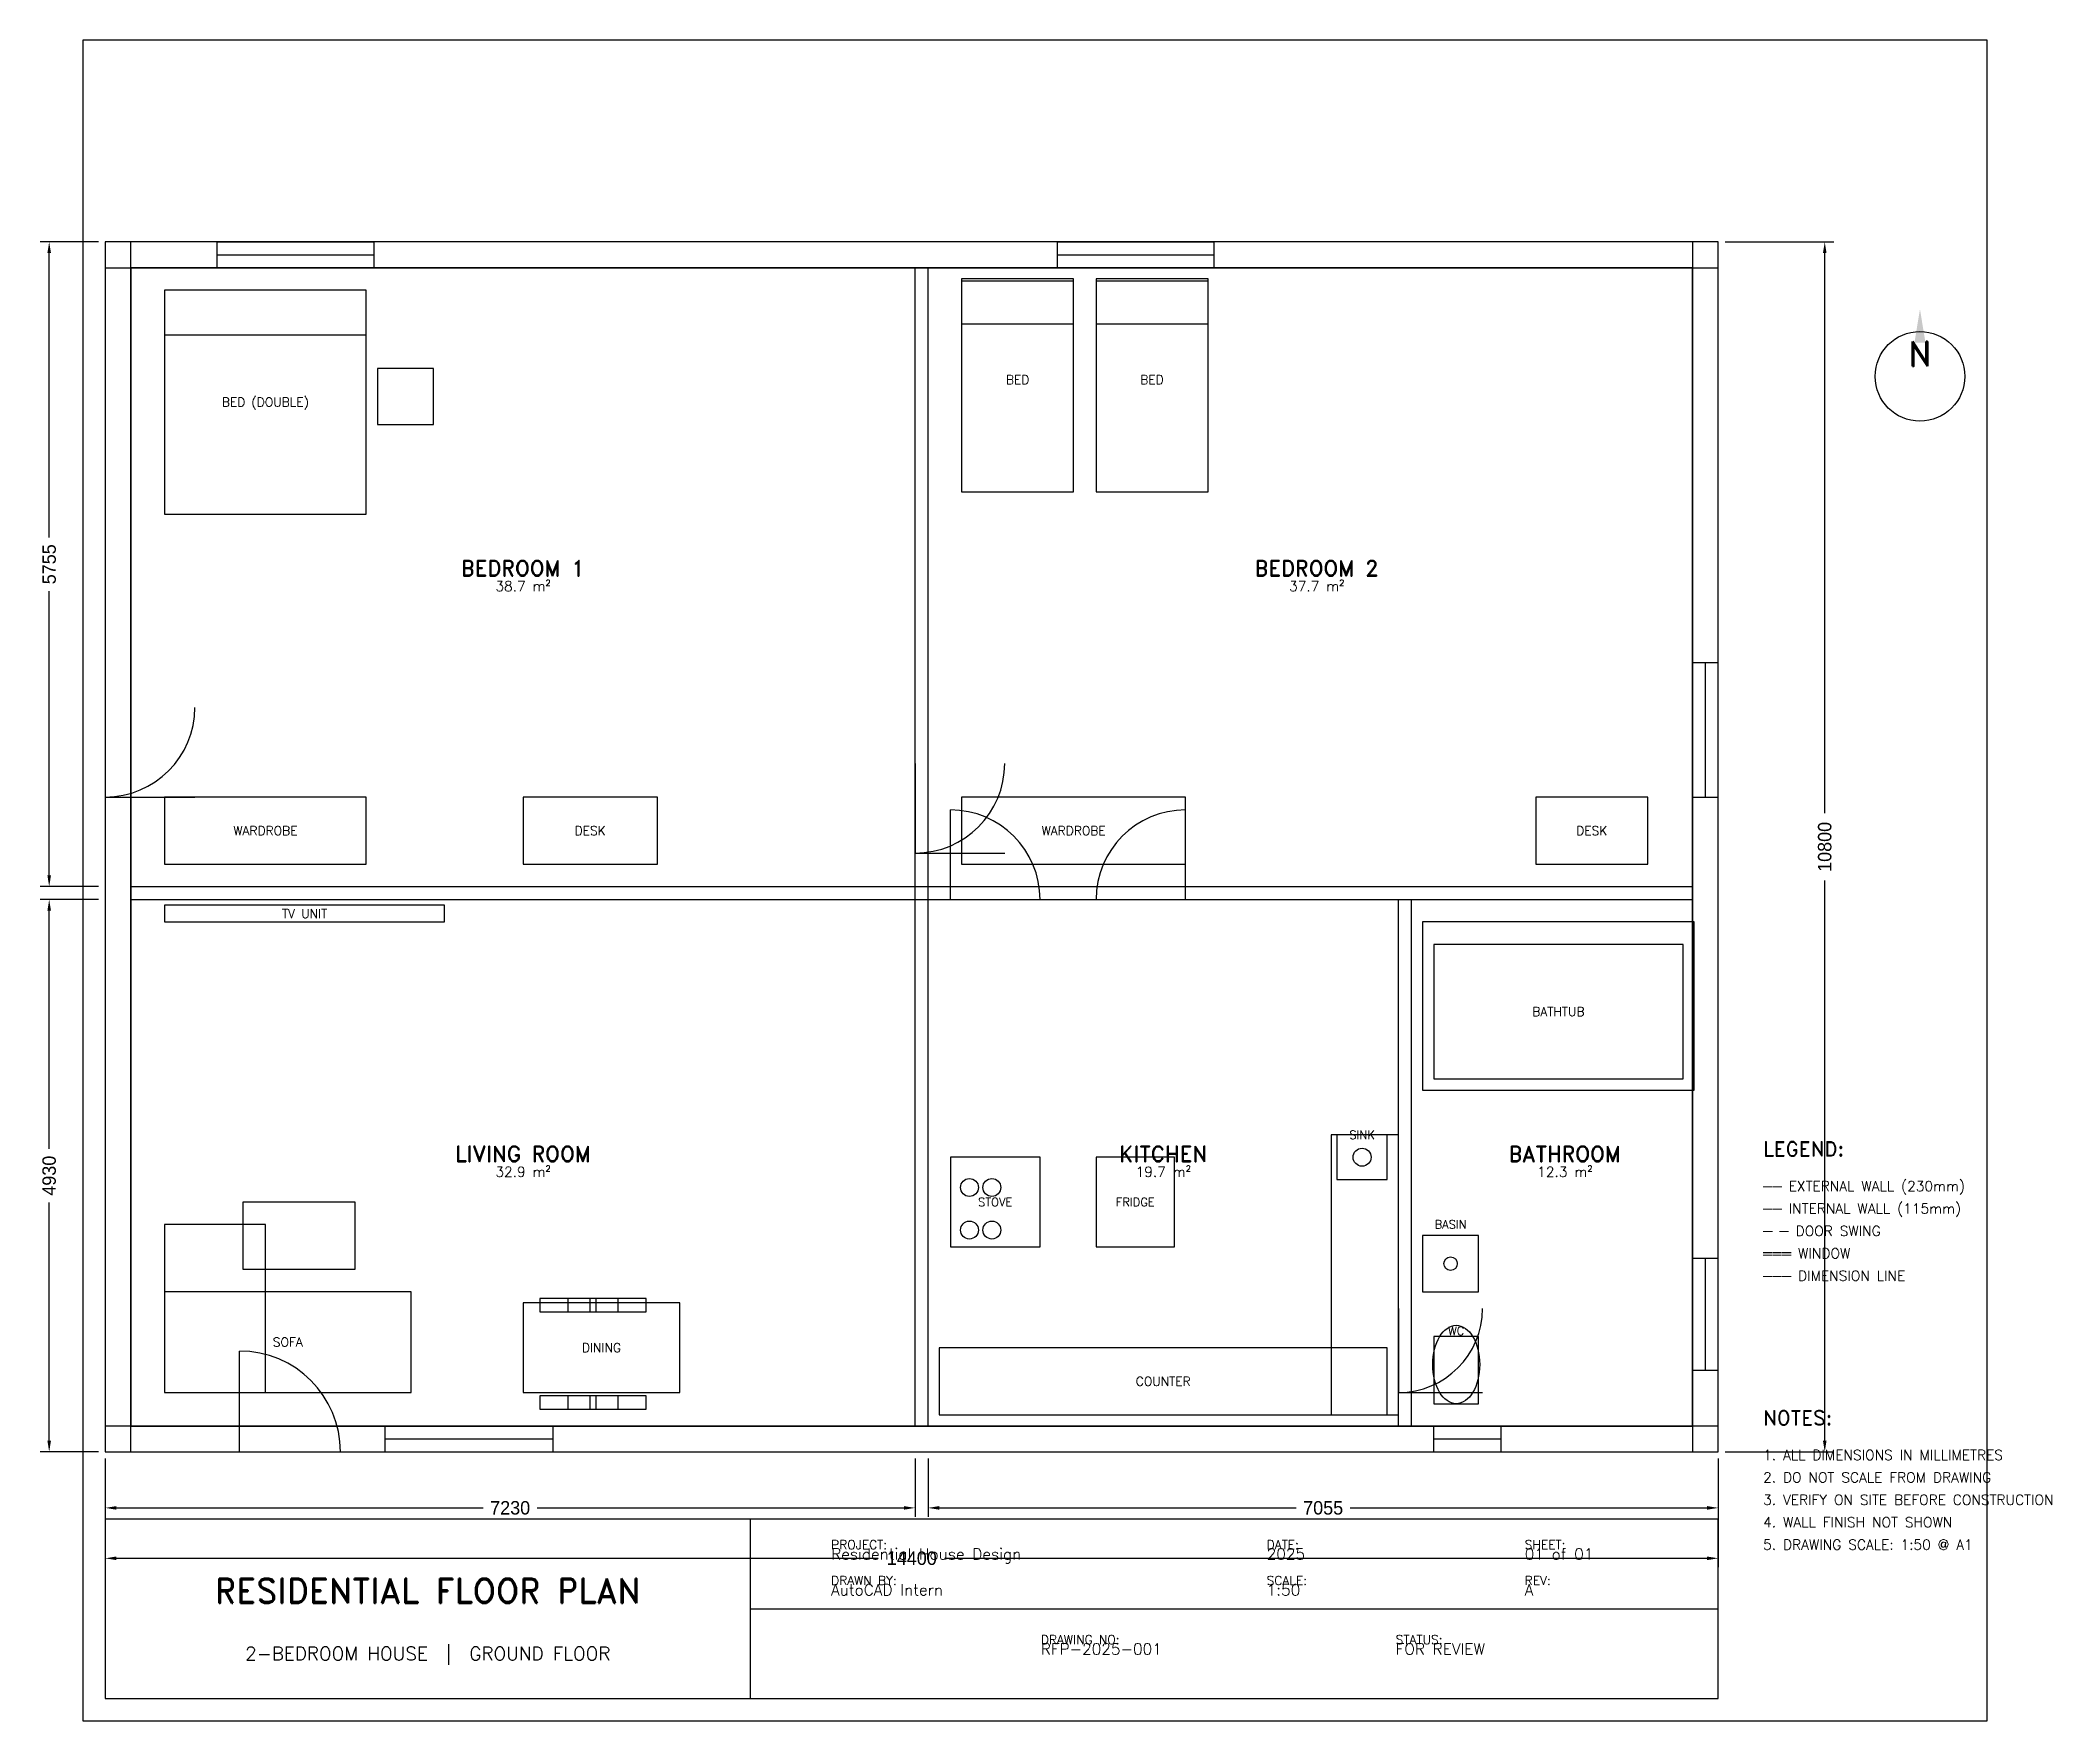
# Model space of a CAD drawing. Header units: millimetres. Extents: x 420 to 18377, y -900 to 14100.
import ezdxf
from ezdxf.enums import TextEntityAlignment as Align

# ---------------------------------------------------------------- set-up
doc = ezdxf.new("R2010")
doc.units = ezdxf.units.MM
for name, color, linetype in [('A-ANNO-DIM', 3, 'Continuous'), ('A-ANNO-TEXT', 2, 'Continuous'), ('A-DOOR', 4, 'Continuous'), ('A-FURN', 6, 'Continuous'), ('A-WALL', 7, 'Continuous'), ('A-WALL-INT', 8, 'Continuous'), ('A-WINDOW', 4, 'Continuous'), ('TITLEBLOCK', 7, 'Continuous')]:
    doc.layers.add(name, color=color, linetype=linetype)
doc.styles.add('ARCH', font='romans.shx')
doc.styles.add('ARCH-BOLD', font='romand.shx')
doc.dimstyles.new('ARCH-DIM', dxfattribs={"dimtxt": 120, "dimasz": 100, "dimexe": 80, "dimexo": 60, "dimgap": 50, "dimtad": 1, "dimcen": 2.5, "dimclrd": 3, "dimclre": 3, "dimclrt": 3, "dimazin": 3, "dimtfac": 1, "dimtmove": 0, "dimatfit": 3})

# ---------------------------------------------------------------- blocks, each defined once
blk = doc.blocks.new('_CLOSEDFILLED')
at = {"color": 0, "linetype": 'BYBLOCK'}
blk.add_solid([(-1, 0.16), (0, 0), (-1, -0.16)], dxfattribs=at)
blk = doc.blocks.new('*D1')
at = {"color": 3}
for p, q in [((1000, 1440), (1000, 470)), ((15400, 1440), (15400, 470)), ((1100, 550), (7900, 550)), ((8500, 550), (15300, 550))]:
    blk.add_line(p, q, dxfattribs=at)
at = {"layer": 'Defpoints'}
for p in [(1000, 1500), (15400, 1500), (1000, 550)]:
    blk.add_point(p, dxfattribs=at)
at = {"layer": 'A-ANNO-DIM', "color": 3, "xscale": 100, "yscale": 100, "rotation": 180}
blk.add_blockref('_CLOSEDFILLED', (1000, 550), dxfattribs=at)
at = {"layer": 'A-ANNO-DIM', "color": 3, "xscale": 100, "yscale": 100}
blk.add_blockref('_CLOSEDFILLED', (15400, 550), dxfattribs=at)
at = {"layer": 'A-ANNO-DIM', "color": 3, "insert": (8200, 550), "char_height": 120, "attachment_point": 5}
blk.add_mtext('14400', dxfattribs=at)
blk = doc.blocks.new('*D2')
at = {"color": 3}
for p, q in [((15460, 12300), (16430, 12300)), ((16350, 7200), (16350, 12200)), ((16350, 1600), (16350, 6600)), ((15460, 1500), (16430, 1500))]:
    blk.add_line(p, q, dxfattribs=at)
at = {"layer": 'Defpoints'}
for p in [(15400, 12300), (15400, 1500), (16350, 1500)]:
    blk.add_point(p, dxfattribs=at)
at = {"layer": 'A-ANNO-DIM', "color": 3, "xscale": 100, "yscale": 100}
for p, rotation in [((16350, 12300), 90), ((16350, 1500), 270)]:
    blk.add_blockref('_CLOSEDFILLED', p, dxfattribs=dict(at, rotation=rotation))
at = {"layer": 'A-ANNO-DIM', "color": 3, "insert": (16350, 6900), "char_height": 120, "attachment_point": 5, "rotation": 90}
blk.add_mtext('10800', dxfattribs=at)
blk = doc.blocks.new('*D3')
at = {"color": 3}
for p, q in [((1000, 1440), (1000, 920)), ((8230, 1440), (8230, 920)), ((1100, 1000), (4375, 1000)), ((4855, 1000), (8130, 1000))]:
    blk.add_line(p, q, dxfattribs=at)
at = {"layer": 'Defpoints'}
for p in [(1000, 1500), (8230, 1500), (1000, 1000)]:
    blk.add_point(p, dxfattribs=at)
at = {"layer": 'A-ANNO-DIM', "color": 3, "xscale": 100, "yscale": 100, "rotation": 180}
blk.add_blockref('_CLOSEDFILLED', (1000, 1000), dxfattribs=at)
at = {"layer": 'A-ANNO-DIM', "color": 3, "xscale": 100, "yscale": 100}
blk.add_blockref('_CLOSEDFILLED', (8230, 1000), dxfattribs=at)
at = {"layer": 'A-ANNO-DIM', "color": 3, "insert": (4615, 1000), "char_height": 120, "attachment_point": 5}
blk.add_mtext('7230', dxfattribs=at)
blk = doc.blocks.new('*D4')
at = {"color": 3}
for p, q in [((8345, 1440), (8345, 920)), ((15400, 1440), (15400, 920)), ((8445, 1000), (11632.5, 1000)), ((12112.5, 1000), (15300, 1000))]:
    blk.add_line(p, q, dxfattribs=at)
at = {"layer": 'Defpoints'}
for p in [(8345, 1500), (15400, 1500), (8345, 1000)]:
    blk.add_point(p, dxfattribs=at)
at = {"layer": 'A-ANNO-DIM', "color": 3, "xscale": 100, "yscale": 100, "rotation": 180}
blk.add_blockref('_CLOSEDFILLED', (8345, 1000), dxfattribs=at)
at = {"layer": 'A-ANNO-DIM', "color": 3, "xscale": 100, "yscale": 100}
blk.add_blockref('_CLOSEDFILLED', (15400, 1000), dxfattribs=at)
at = {"layer": 'A-ANNO-DIM', "color": 3, "insert": (11872.5, 1000), "char_height": 120, "attachment_point": 5}
blk.add_mtext('7055', dxfattribs=at)
blk = doc.blocks.new('*D5')
at = {"color": 3}
for p, q in [((940, 6430), (420, 6430)), ((500, 4205), (500, 6330)), ((500, 1600), (500, 3725)), ((940, 1500), (420, 1500))]:
    blk.add_line(p, q, dxfattribs=at)
at = {"layer": 'Defpoints'}
for p in [(1000, 6430), (500, 1500), (1000, 1500)]:
    blk.add_point(p, dxfattribs=at)
at = {"layer": 'A-ANNO-DIM', "color": 3, "xscale": 100, "yscale": 100}
for p, rotation in [((500, 6430), 90), ((500, 1500), 270)]:
    blk.add_blockref('_CLOSEDFILLED', p, dxfattribs=dict(at, rotation=rotation))
at = {"layer": 'A-ANNO-DIM', "color": 3, "insert": (500, 3965), "char_height": 120, "attachment_point": 5, "rotation": 90}
blk.add_mtext('4930', dxfattribs=at)
blk = doc.blocks.new('*D6')
at = {"color": 3}
for p, q in [((940, 12300), (420, 12300)), ((500, 9662.5), (500, 12200)), ((500, 6645), (500, 9182.5)), ((940, 6545), (420, 6545))]:
    blk.add_line(p, q, dxfattribs=at)
at = {"layer": 'Defpoints'}
for p in [(1000, 12300), (500, 6545), (1000, 6545)]:
    blk.add_point(p, dxfattribs=at)
at = {"layer": 'A-ANNO-DIM', "color": 3, "xscale": 100, "yscale": 100}
for p, rotation in [((500, 12300), 90), ((500, 6545), 270)]:
    blk.add_blockref('_CLOSEDFILLED', p, dxfattribs=dict(at, rotation=rotation))
at = {"layer": 'A-ANNO-DIM', "color": 3, "insert": (500, 9422.5), "char_height": 120, "attachment_point": 5, "rotation": 90}
blk.add_mtext('5755', dxfattribs=at)

msp = doc.modelspace()

# ---------------------------------------------------------------- linework, layer by layer
at = {"layer": 'A-DOOR'}
for p, q in [((1000, 8145), (1000, 7345)), ((8230, 7645), (8230, 6845)), ((1000, 7345), (1800, 7345)), ((8545, 6430), (8545, 7230)), ((10645, 6430), (10645, 7230)), ((8230, 6845), (9030, 6845)), ((8545, 6430), (9345, 6430)), ((9845, 6430), (10645, 6430)), ((12545, 2780), (12545, 2030)), ((2200, 1500), (2200, 2400)), ((12545, 2030), (13295, 2030)), ((2200, 1500), (3100, 1500))]:
    msp.add_line(p, q, dxfattribs=at)
for centre, radius, start, end in [((1000, 8145), 800, 270, 360), ((8230, 7645), 800, 270, 360), ((8545, 6430), 800, 0, 90), ((10645, 6430), 800, 90, 180), ((12545, 2780), 750, 270, 360), ((2200, 1500), 900, 0, 90)]:
    msp.add_arc(centre, radius, start, end, dxfattribs=at)
at = {"layer": 'A-FURN'}
for points in [[(1530, 9870), (3330, 9870), (3330, 11870), (1530, 11870), (1530, 9870)], [(1530, 11470), (3330, 11470), (3330, 11870), (1530, 11870), (1530, 11470)], [(8645, 10070), (9645, 10070), (9645, 11970), (8645, 11970), (8645, 10070)], [(8645, 11570), (9645, 11570), (9645, 11950), (8645, 11950), (8645, 11570)], [(9845, 10070), (10845, 10070), (10845, 11970), (9845, 11970), (9845, 10070)], [(9845, 11570), (10845, 11570), (10845, 11950), (9845, 11950), (9845, 11570)], [(3430, 10670), (3930, 10670), (3930, 11170), (3430, 11170), (3430, 10670)], [(1530, 6745), (3330, 6745), (3330, 7345), (1530, 7345), (1530, 6745)], [(4730, 6745), (5930, 6745), (5930, 7345), (4730, 7345), (4730, 6745)], [(8645, 6745), (10645, 6745), (10645, 7345), (8645, 7345), (8645, 6745)], [(13770, 6745), (14770, 6745), (14770, 7345), (13770, 7345), (13770, 6745)], [(1530, 6230), (4030, 6230), (4030, 6380), (1530, 6380), (1530, 6230)], [(12760, 4730), (15185, 4730), (15185, 6230), (12760, 6230), (12760, 4730)], [(12860, 4830), (15085, 4830), (15085, 6030), (12860, 6030), (12860, 4830)], [(11945, 1830), (12545, 1830), (12545, 4330), (11945, 4330), (11945, 1830)], [(11995, 3930), (12445, 3930), (12445, 4330), (11995, 4330), (11995, 3930)], [(8545, 3330), (9345, 3330), (9345, 4130), (8545, 4130), (8545, 3330)], [(9845, 3330), (10545, 3330), (10545, 4130), (9845, 4130), (9845, 3330)], [(2230, 3130), (3230, 3130), (3230, 3730), (2230, 3730), (2230, 3130)], [(1530, 2030), (2430, 2030), (2430, 3530), (1530, 3530), (1530, 2030)], [(12760, 2930), (13260, 2930), (13260, 3430), (12760, 3430), (12760, 2930)], [(1530, 2030), (3730, 2030), (3730, 2930), (1530, 2930), (1530, 2030)], [(4730, 2030), (6130, 2030), (6130, 2830), (4730, 2830), (4730, 2030)], [(4880, 2750), (5330, 2750), (5330, 2870), (4880, 2870), (4880, 2750)], [(5130, 2750), (5580, 2750), (5580, 2870), (5130, 2870), (5130, 2750)], [(5380, 2750), (5830, 2750), (5830, 2870), (5380, 2870), (5380, 2750)], [(12860, 1930), (13260, 1930), (13260, 2530), (12860, 2530), (12860, 1930)], [(8445, 1830), (12445, 1830), (12445, 2430), (8445, 2430), (8445, 1830)], [(4880, 1880), (5330, 1880), (5330, 2000), (4880, 2000), (4880, 1880)], [(5130, 1880), (5580, 1880), (5580, 2000), (5130, 2000), (5130, 1880)], [(5380, 1880), (5830, 1880), (5830, 2000), (5380, 2000), (5380, 1880)]]:
    msp.add_lwpolyline(points, close=True, dxfattribs=at)
for centre, radius in [((12220, 4130), 80), ((8715, 3860), 80), ((8915, 3860), 80), ((8715, 3480), 80), ((8915, 3480), 80), ((13010, 3180), 60)]:
    msp.add_circle(centre, radius, dxfattribs=at)
msp.add_ellipse((13060, 2280), major_axis=(0, 350), ratio=0.6, dxfattribs=at)
at = {"layer": 'A-WALL'}
for points in [[(1000, 1500), (15400, 1500), (15400, 12300), (1000, 12300), (1000, 1500)], [(1000, 12070), (15400, 12070), (15400, 12300), (1000, 12300), (1000, 12070)], [(1000, 1500), (1230, 1500), (1230, 12300), (1000, 12300), (1000, 1500)], [(15170, 1500), (15400, 1500), (15400, 12300), (15170, 12300), (15170, 1500)], [(1230, 1730), (15170, 1730), (15170, 12070), (1230, 12070), (1230, 1730)], [(1000, 1500), (15400, 1500), (15400, 1730), (1000, 1730), (1000, 1500)]]:
    msp.add_lwpolyline(points, close=True, dxfattribs=at)
at = {"layer": 'A-WALL-INT'}
for p, q in [((8230, 1730), (8230, 12070)), ((8345, 1730), (8345, 12070)), ((1230, 6545), (15170, 6545)), ((1230, 6430), (15170, 6430)), ((12545, 1730), (12545, 6430)), ((12660, 1730), (12660, 6430))]:
    msp.add_line(p, q, dxfattribs=at)
at = {"layer": 'A-WINDOW'}
for p, q in [((2000, 12300), (3400, 12300)), ((2000, 12070), (2000, 12300)), ((3400, 12070), (3400, 12300)), ((9500, 12300), (10900, 12300)), ((9500, 12070), (9500, 12300)), ((10900, 12070), (10900, 12300)), ((2000, 12185), (3400, 12185)), ((2000, 12070), (3400, 12070)), ((9500, 12185), (10900, 12185)), ((9500, 12070), (10900, 12070)), ((15170, 7345), (15170, 8545)), ((15170, 8545), (15400, 8545)), ((15285, 7345), (15285, 8545)), ((15400, 7345), (15400, 8545)), ((15170, 7345), (15400, 7345)), ((15170, 2230), (15170, 3230)), ((15170, 3230), (15400, 3230)), ((15285, 2230), (15285, 3230)), ((15400, 2230), (15400, 3230)), ((15170, 2230), (15400, 2230)), ((3500, 1730), (5000, 1730)), ((3500, 1500), (3500, 1730)), ((5000, 1500), (5000, 1730)), ((12860, 1730), (13460, 1730)), ((12860, 1500), (12860, 1730)), ((13460, 1500), (13460, 1730)), ((3500, 1615), (5000, 1615)), ((3500, 1500), (5000, 1500)), ((12860, 1615), (13460, 1615)), ((12860, 1500), (13460, 1500))]:
    msp.add_line(p, q, dxfattribs=at)
at = {"layer": 'TITLEBLOCK'}
for p, q in [((6760, -700), (6760, 900)), ((6760, 100), (15400, 100))]:
    msp.add_line(p, q, dxfattribs=at)
for points in [[(800, -900), (17800, -900), (17800, 14100), (800, 14100), (800, -900)], [(1000, -700), (15400, -700), (15400, 900), (1000, 900), (1000, -700)]]:
    msp.add_lwpolyline(points, close=True, dxfattribs=at)
msp.add_circle((17200, 11100), 400, dxfattribs=at)
msp.add_solid([(17150.68, 11400), (17200, 11700), (17249.32, 11400)], dxfattribs=at)

# ---------------------------------------------------------------- texts
at = {"layer": 'A-ANNO-TEXT'}
for s, height, style, p in [('BED', 80, 'ARCH', (9145, 11070)), ('BED', 80, 'ARCH', (10345, 11070)), ('BED (DOUBLE)', 80, 'ARCH', (2430, 10870)), ('BEDROOM 1', 140, 'ARCH-BOLD', (4730, 9387.5)), ('BEDROOM 2', 140, 'ARCH-BOLD', (11815, 9387.5)), ('38.7 m²', 90, 'ARCH', (4730, 9227.5)), ('37.7 m²', 90, 'ARCH', (11815, 9227.5)), ('WARDROBE', 80, 'ARCH', (2430, 7045)), ('DESK', 80, 'ARCH', (5330, 7045)), ('WARDROBE', 80, 'ARCH', (9645, 7045)), ('DESK', 80, 'ARCH', (14270, 7045)), ('TV UNIT', 80, 'ARCH', (2780, 6305)), ('BATHTUB', 80, 'ARCH', (13972.5, 5430)), ('SINK', 75, 'ARCH', (12220, 4330)), ('LIVING ROOM', 140, 'ARCH-BOLD', (4730, 4160)), ('KITCHEN', 140, 'ARCH-BOLD', (10445, 4160)), ('BATHROOM', 140, 'ARCH-BOLD', (14030, 4160)), ('32.9 m²', 90, 'ARCH', (4730, 4000)), ('19.7 m²', 90, 'ARCH', (10445, 4000)), ('12.3 m²', 90, 'ARCH', (14030, 4000)), ('STOVE', 75, 'ARCH', (8945, 3730)), ('FRIDGE', 75, 'ARCH', (10195, 3730)), ('BASIN', 75, 'ARCH', (13010, 3530)), ('SOFA', 80, 'ARCH', (2630, 2480)), ('WC', 75, 'ARCH', (13060, 2580)), ('DINING', 80, 'ARCH', (5430, 2430)), ('COUNTER', 80, 'ARCH', (10445, 2130))]:
    msp.add_text(s, height=height, dxfattribs=dict(at, style=style)).set_placement(p, align=Align.MIDDLE_CENTER)
at = {"layer": 'A-ANNO-TEXT', "style": 'ARCH'}
for s, p in [('── EXTERNAL WALL (230mm)', (15800, 3800)), ('── INTERNAL WALL (115mm)', (15800, 3600)), ('─ ─ DOOR SWING', (15800, 3400)), ('═══ WINDOW', (15800, 3200)), ('─── DIMENSION LINE', (15800, 3000)), ('1. ALL DIMENSIONS IN MILLIMETRES', (15800, 1400)), ('2. DO NOT SCALE FROM DRAWING', (15800, 1200)), ('3. VERIFY ON SITE BEFORE CONSTRUCTION', (15800, 1000)), ('4. WALL FINISH NOT SHOWN', (15800, 800)), ('5. DRAWING SCALE: 1:50 @ A1', (15800, 600))]:
    msp.add_text(s, height=90, dxfattribs=at).set_placement(p, align=Align.BOTTOM_LEFT)
at = {"layer": 'TITLEBLOCK'}
for s, height, style, p in [('N', 220, 'ARCH-BOLD', (17200, 11300)), ('RESIDENTIAL FLOOR PLAN', 220, 'ARCH-BOLD', (3880, 260)), ('2-BEDROOM HOUSE  |  GROUND FLOOR', 120, 'ARCH', (3880, -300))]:
    msp.add_text(s, height=height, dxfattribs=dict(at, style=style)).set_placement(p, align=Align.MIDDLE_CENTER)
for s, height, style, p in [('LEGEND:', 130, 'ARCH-BOLD', (15800, 4100)), ('NOTES:', 130, 'ARCH-BOLD', (15800, 1700)), ('PROJECT:', 80, 'ARCH-BOLD', (7480, 608)), ('Residential House Design', 100, 'ARCH', (7480, 508)), ('2025', 100, 'ARCH', (11368, 508)), ('DATE:', 80, 'ARCH-BOLD', (11368, 608)), ('SHEET:', 80, 'ARCH-BOLD', (13672, 608)), ('01 of 01', 100, 'ARCH', (13672, 508)), ('DRAWN BY:', 80, 'ARCH-BOLD', (7480, 288)), ('SCALE:', 80, 'ARCH-BOLD', (11368, 288)), ('REV:', 80, 'ARCH-BOLD', (13672, 288)), ('AutoCAD Intern', 100, 'ARCH', (7480, 188)), ('1:50', 100, 'ARCH', (11368, 188)), ('A', 100, 'ARCH', (13672, 188)), ('DRAWING NO:', 80, 'ARCH-BOLD', (9352, -240)), ('STATUS:', 80, 'ARCH-BOLD', (12520, -240)), ('RFP-2025-001', 100, 'ARCH', (9352, -340)), ('FOR REVIEW', 100, 'ARCH', (12520, -340))]:
    msp.add_text(s, height=height, dxfattribs=dict(at, style=style)).set_placement(p, align=Align.BOTTOM_LEFT)

# ---------------------------------------------------------------- dimensions: what is measured, and where the dimension line sits
at = {"layer": 'A-ANNO-DIM'}
for base, p1, p2, picture, middle in [((500, 6545), (1000, 6545), (1000, 12300), '*D6', (500, 9422.5)), ((16350, 1500), (15400, 1500), (15400, 12300), '*D2', (16350, 6900)), ((500, 1500), (1000, 1500), (1000, 6430), '*D5', (500, 3965))]:
    dim = msp.add_linear_dim(base=base, p1=p1, p2=p2, angle=90, dimstyle='ARCH-DIM', dxfattribs=at)
    dim.commit()
    dim.dimension.update_dxf_attribs({"geometry": picture, "text_midpoint": middle})
for base, p1, p2, picture, middle in [((1000, 550), (1000, 1500), (15400, 1500), '*D1', (8200, 550)), ((1000, 1000), (1000, 1500), (8230, 1500), '*D3', (4615, 1000)), ((8345, 1000), (8345, 1500), (15400, 1500), '*D4', (11872.5, 1000))]:
    dim = msp.add_linear_dim(base=base, p1=p1, p2=p2, dimstyle='ARCH-DIM', dxfattribs=at)
    dim.commit()
    dim.dimension.update_dxf_attribs({"geometry": picture, "text_midpoint": middle})

doc.saveas('drawing.dxf')
